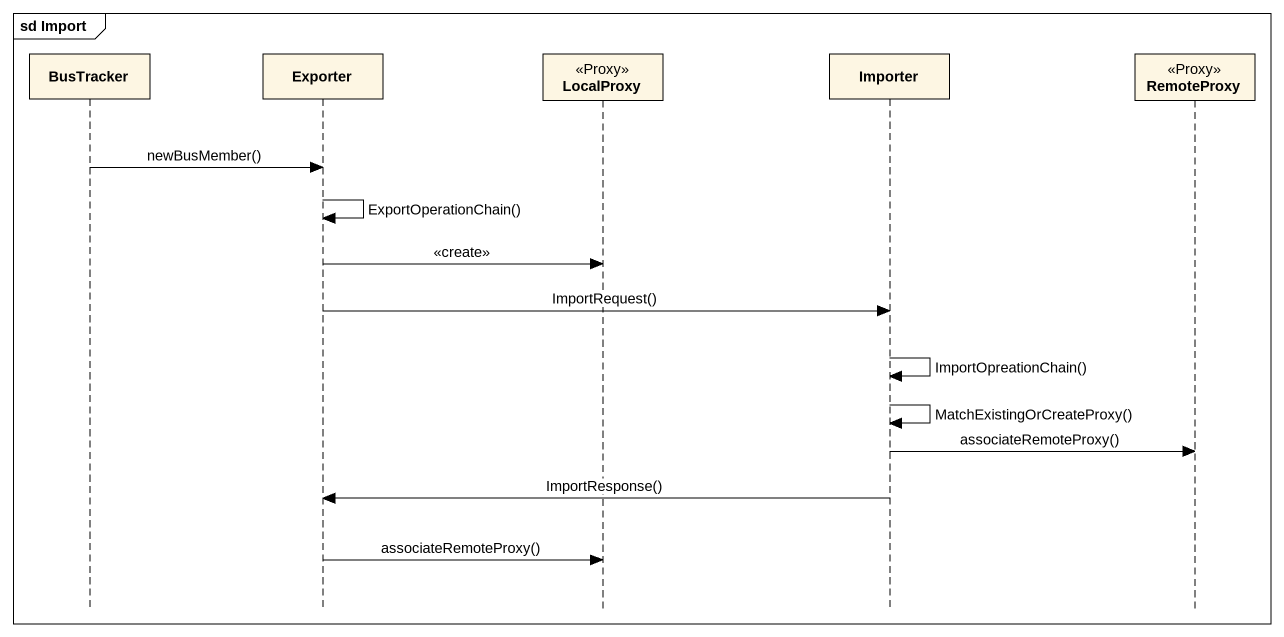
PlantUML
@startuml
mainframe sd Import
hide footbox
participant BusTracker
participant Exporter
participant LocalProxy <<Proxy>>
participant Importer
participant RemoteProxy <<Proxy>>

BusTracker -> Exporter : newBusMember()
Exporter -> Exporter : ExportOperationChain()
Exporter -> LocalProxy : <<create>>
Exporter -> Importer : ImportRequest()
Importer -> Importer : ImportOpreationChain()
Importer -> Importer : MatchExistingOrCreateProxy()
Importer -> RemoteProxy : associateRemoteProxy()
Importer -> Exporter : ImportResponse()
Exporter -> LocalProxy : associateRemoteProxy()
@enduml
